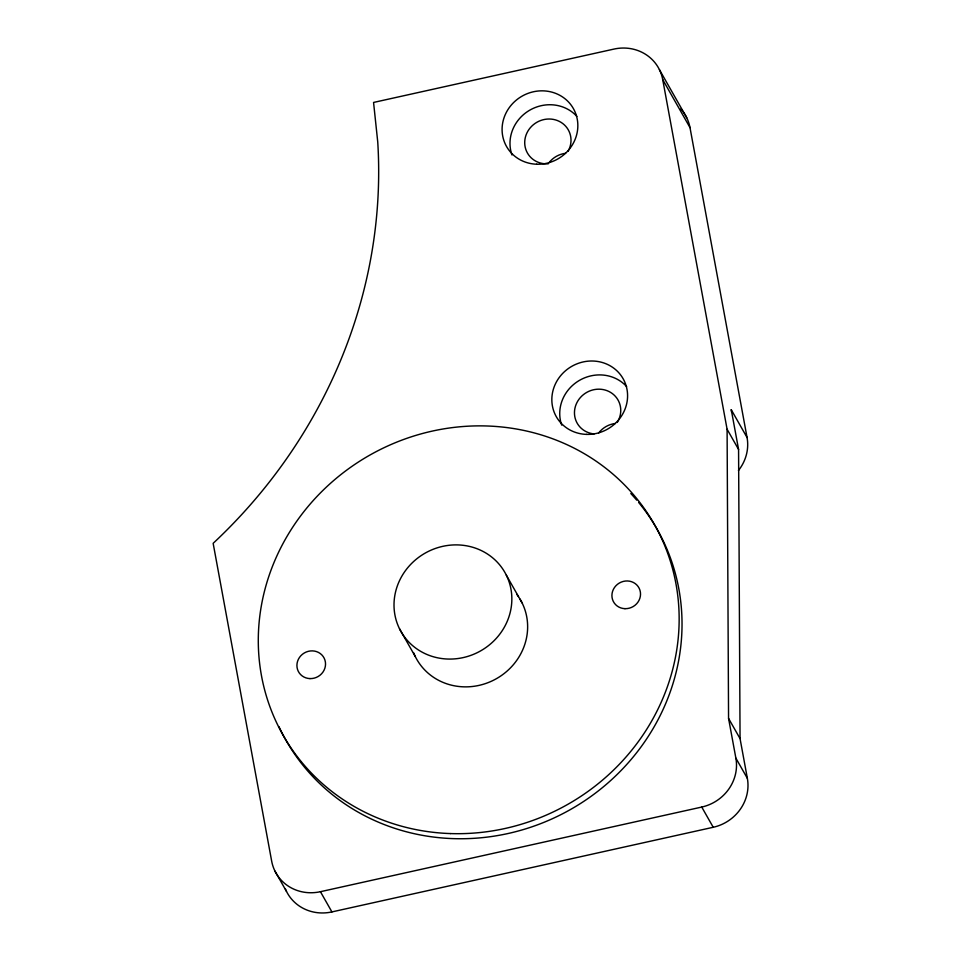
<?xml version="1.0" encoding="UTF-8"?>
<svg xmlns="http://www.w3.org/2000/svg" width="961" height="961" viewBox="0 0 961 961"><rect width="100%" height="100%" fill="white"/><g stroke="black" fill="none" stroke-linecap="round" stroke-linejoin="round"><path stroke-width="1.44" d="M320.433 891.7L701.746 807.06A42.692 40.146 -29.6 0 0 735.874 758.133L728.558 718.396L727.093 429.243L662.718 79.607A42.692 40.146 -29.6 0 0 613.959 49.083L373.565 102.443L377.733 141.868A515.54 484.752 -29.6 0 1 213.15 543.325L271.675 861.176A42.692 40.146 -29.6 0 0 320.433 891.7L331.917 911.917L713.23 827.277A42.692 40.146 -29.6 0 0 747.358 778.35L740.054 738.613L738.577 449.46L731.261 409.722L747.057 437.519A42.692 40.146 -29.6 0 1 738.444 470.518M659.414 69.636L686.695 117.65M662.718 79.607L689.998 127.621L747.057 437.519M727.093 429.243L738.577 449.46M728.558 718.396L740.054 738.613M735.874 758.133L747.358 778.35M701.746 807.06L713.23 827.277M506.327 575.146A59.774 56.206 -29.6 0 1 447.802 659.042A59.774 56.206 -29.6 0 1 404.653 571.759A59.774 56.206 -29.6 0 1 506.327 575.146L522.111 602.943M399.536 628.818L415.32 656.615M274.978 871.146L286.462 891.364M680.784 108.989A42.692 40.146 -29.6 0 1 689.998 127.621M731.261 409.722A42.692 40.146 -29.6 0 1 731.657 412.329M331.917 911.917A42.692 40.146 -29.6 0 1 285.249 888.625M638.645 502.447A213.474 200.729 -29.6 0 1 578.69 804.633A213.474 200.729 -29.6 0 1 278.954 726.66M630.812 493.534A213.474 200.729 -29.6 0 1 636.723 500.152M598.739 432.87A23.484 22.079 -29.6 0 1 615.364 423.465M548.995 162.709A23.484 22.079 -29.6 0 1 565.621 153.292M594.09 433.928A23.484 22.079 -29.6 0 1 575.411 406.383A23.484 22.079 -29.6 0 1 607.112 390.695A23.484 22.079 -29.6 0 1 617.238 422.468M548.263 163.814A23.484 22.079 -29.6 0 1 524.994 139.105A23.484 22.079 -29.6 0 1 555.398 119.873A23.484 22.079 -29.6 0 1 568.107 151.261M561.704 425.122A38.428 36.134 -29.6 0 1 579.075 380.592A38.428 36.134 -29.6 0 1 626.62 386.55M511.961 154.961A38.428 36.134 -29.6 0 1 529.331 110.419A38.428 36.134 -29.6 0 1 576.876 116.389M520.009 599.087A59.774 56.206 -29.6 0 1 493.63 680.172A59.774 56.206 -29.6 0 1 413.542 652.591M516.67 594.198A59.774 56.206 -29.6 0 1 518.411 596.589M536.67 164.223A38.428 36.134 -29.6 0 0 574.294 110.287A38.428 36.134 -29.6 0 0 508.934 108.1A38.428 36.134 -29.6 0 0 536.67 164.223M586.414 434.384A38.428 36.134 -29.6 0 0 624.037 380.448A38.428 36.134 -29.6 0 0 558.677 378.274A38.428 36.134 -29.6 0 0 586.414 434.384M309.983 678.598A14.511 13.646 -29.6 0 0 324.193 658.225A14.511 13.646 -29.6 0 0 299.496 657.408A14.511 13.646 -29.6 0 0 309.983 678.598M624.974 608.673A14.511 13.646 -29.6 0 0 639.185 588.3A14.511 13.646 -29.6 0 0 614.499 587.483A14.511 13.646 -29.6 0 0 624.974 608.673M450.409 833.571A213.474 200.729 -29.6 0 0 659.426 533.932A213.474 200.729 -29.6 0 0 296.324 521.835A213.474 200.729 -29.6 0 0 450.409 833.571"/></g></svg>
